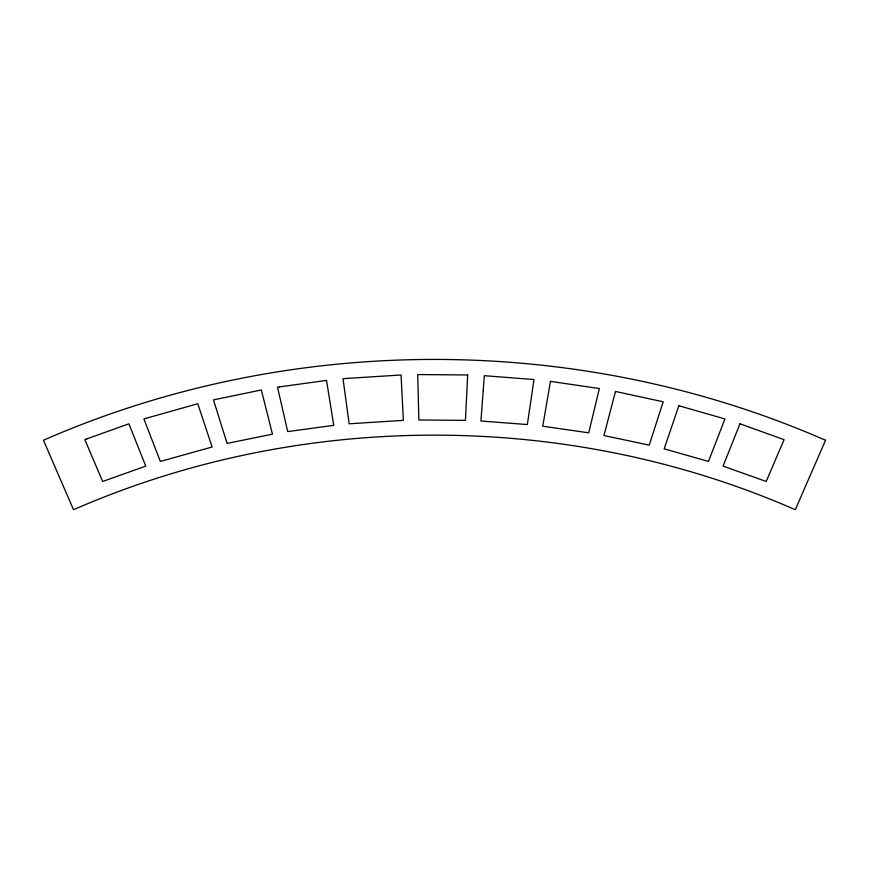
<?xml version="1.0" encoding="UTF-8"?>
<svg xmlns="http://www.w3.org/2000/svg" width="869" height="869" viewBox="0 0 869 869"><rect width="100%" height="100%" fill="white"/><g stroke="black" fill="none" stroke-linecap="round" stroke-linejoin="round"><path stroke-width="1.3" d="M467.674 374.973L465.436 420.368L418.869 419.977L417.707 374.55L467.674 374.973M483.186 390.8L480.948 421.02L527.353 424.539L533.99 379.536L484.305 375.69L483.186 390.8M550.446 381.372L542.756 426.223L588.726 432.827L599.36 388.541L550.446 381.372M615.491 391.463L603.944 435.532L649.219 445.156L663.199 401.793L615.491 391.463M678.852 405.725L664.155 448.86L708.474 461.428L724.942 418.956L678.852 405.725M739.986 423.822L723.062 466.088L766.197 481.469L784.066 439.66L739.986 423.822M825.55 440.279L795.287 509.712C568.304 410.287 300.511 410.298 73.528 509.734L43.45 440.235C289.41 332.479 579.601 332.49 825.55 440.279M86.65 438.943L84.847 439.638L102.651 481.48L145.764 466.11L128.884 423.822L86.65 438.943M145.807 418.38L143.917 418.967L160.352 461.439L212.123 447.003L197.774 403.748L145.807 418.38M215.447 399.468L213.481 399.925L227.102 443.418L272.464 434.163L261.33 389.985L215.447 399.468M279.525 386.868L277.504 387.194L287.704 431.578L333.739 425.354L326.527 380.437L279.525 386.868M345.069 378.536L343.005 378.732L349.164 423.79L403.357 420.379L401.054 374.984L345.069 378.536"/></g></svg>
